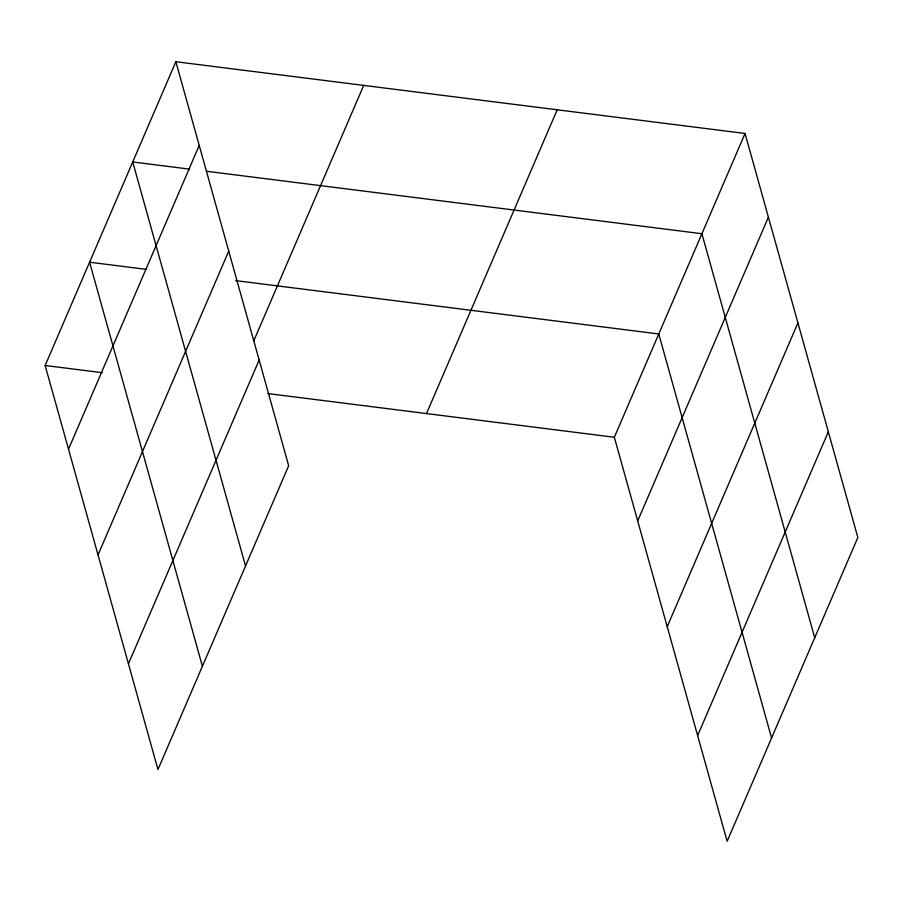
<?xml version="1.0" encoding="UTF-8"?>
<svg xmlns="http://www.w3.org/2000/svg" width="903" height="903" viewBox="0 0 903 903"><rect width="100%" height="100%" fill="white"/><g stroke="black" fill="none" stroke-linecap="round" stroke-linejoin="round"><path stroke-width="1.35" d="M175.859 61.72L288.667 465.745L157.957 769.525L45.15 365.489L175.859 61.72L745.043 133.475L857.85 537.511L727.141 841.28L614.333 437.255L745.043 133.475M68.515 449.163L199.224 145.394M98.032 554.882L228.741 251.113M253.529 341.402L363.695 85.401M128.44 663.807L259.15 360.037M426.498 413.563L557.207 109.794M637.699 520.929L768.408 217.16M667.215 626.648L797.925 322.879M697.624 735.561L828.333 431.792M189.777 169.154L132.73 161.964L245.537 565.989M206.471 171.254L701.902 233.719L814.72 637.755M146.636 269.399L89.589 262.209L202.396 666.233M235.683 280.63L658.772 333.963L771.58 737.999M45.15 365.489L102.197 372.679M267.785 393.561L614.333 437.255"/></g></svg>
